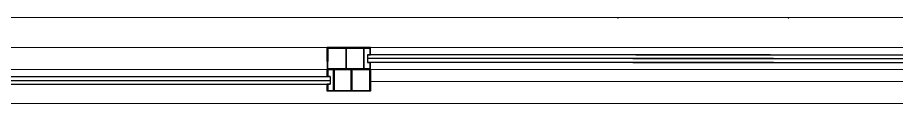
# Model space of a CAD drawing. Extents: x 233 to 569, y -241 to -74.
# Drawn here: x 287.448 to 289.73, y -166.916 to -166.692 of the extents above; entities that cross this region are included whole.
import ezdxf

# ---------------------------------------------------------------- set-up
doc = ezdxf.new("R2010")
doc.units = 0
doc.header["$MEASUREMENT"] = 0
doc.layers.add('2D N 0 PB ABER CORTE', color=1, linetype='CONTINUOUS')
doc.layers.add('2D N 0 PB ABER VISTA', color=1, linetype='CONTINUOUS', lineweight=9)

msp = doc.modelspace()

# ---------------------------------------------------------------- linework, layer by layer
at = {"layer": '2D N 0 PB ABER CORTE'}
for p, q in [((288.3648, -166.7704), (288.2521, -166.7704)), ((288.2521, -166.8069), (288.2521, -166.7704)), ((288.2537, -166.772), (288.2996, -166.772)), ((288.2537, -166.772), (288.2537, -166.8069)), ((288.3006, -166.773), (288.3006, -166.8247)), ((288.3021, -166.8247), (288.3021, -166.773)), ((288.3031, -166.772), (288.3453, -166.772)), ((288.3464, -166.773), (288.3464, -166.8247)), ((288.3479, -166.8247), (288.3479, -166.773)), ((288.3489, -166.772), (288.3622, -166.772)), ((288.3633, -166.773), (288.3633, -166.789)), ((288.3648, -166.789), (288.3648, -166.7704)), ((289.4029, -166.789), (288.3569, -166.789)), ((288.3569, -166.789), (288.3569, -166.8093)), ((288.3569, -166.789), (288.3648, -166.789)), ((289.0536, -166.7889), (290.09, -166.7889)), ((288.2521, -166.8069), (288.2521, -166.8273)), ((288.2537, -166.8257), (288.2537, -166.8069)), ((289.4108, -166.7991), (288.3569, -166.7991)), ((289.4108, -166.8093), (288.3569, -166.8093)), ((288.3569, -166.8093), (288.3648, -166.8093)), ((288.3633, -166.8093), (288.3633, -166.8247)), ((288.3648, -166.8273), (288.3648, -166.8093)), ((289.0457, -166.7991), (290.09, -166.7991)), ((289.0457, -166.8092), (290.09, -166.8092)), ((288.2521, -166.8456), (288.2521, -166.827)), ((288.2521, -166.827), (288.3648, -166.827)), ((288.2521, -166.8273), (288.3648, -166.8273)), ((288.2996, -166.8257), (288.2537, -166.8257)), ((288.2537, -166.8296), (288.2537, -166.8456)), ((288.268, -166.8286), (288.2547, -166.8286)), ((288.269, -166.8813), (288.269, -166.8296)), ((288.2706, -166.8296), (288.2706, -166.8813)), ((288.3138, -166.8286), (288.2716, -166.8286)), ((288.3453, -166.8257), (288.3031, -166.8257)), ((288.3148, -166.8813), (288.3148, -166.8296)), ((288.3163, -166.8296), (288.3163, -166.8813)), ((288.3633, -166.8286), (288.3174, -166.8286)), ((288.3622, -166.8257), (288.3489, -166.8257)), ((288.3633, -166.8823), (288.3633, -166.8286)), ((288.3648, -166.827), (288.3648, -166.8839)), ((286.6211, -166.8456), (288.26, -166.8456)), ((286.6211, -166.8557), (288.26, -166.8557)), ((286.6211, -166.8658), (288.26, -166.8658)), ((288.26, -166.8456), (288.2521, -166.8456)), ((288.26, -166.8658), (288.2521, -166.8658)), ((288.2521, -166.8839), (288.2521, -166.8658)), ((288.2537, -166.8658), (288.2537, -166.8813)), ((288.26, -166.8456), (288.26, -166.8658)), ((288.3633, -166.8456), (288.3648, -166.8456)), ((288.3633, -166.8557), (288.3648, -166.8557)), ((288.3633, -166.8658), (288.3648, -166.8658)), ((288.3648, -166.8839), (288.2521, -166.8839)), ((288.2547, -166.8823), (288.268, -166.8823)), ((288.2716, -166.8823), (288.3138, -166.8823)), ((288.3174, -166.8823), (288.3633, -166.8823))]:
    msp.add_line(p, q, dxfattribs=at)
for centre, start, end in [((288.2996, -166.773), 0, 90), ((288.3031, -166.773), 90, 180), ((288.3453, -166.773), 0, 90), ((288.3489, -166.773), 90, 180), ((288.3622, -166.773), 0, 90), ((288.2547, -166.8296), 90, 180), ((288.268, -166.8296), 0, 90), ((288.2716, -166.8296), 90, 180), ((288.2996, -166.8247), 270, 0), ((288.3031, -166.8247), 180, 270), ((288.3138, -166.8296), 0, 90), ((288.3174, -166.8296), 90, 180), ((288.3453, -166.8247), 270, 0), ((288.3489, -166.8247), 180, 270), ((288.3622, -166.8247), 270, 0), ((288.2547, -166.8813), 180, 270), ((288.268, -166.8813), 270, 0), ((288.2716, -166.8813), 180, 270), ((288.3138, -166.8813), 270, 0), ((288.3174, -166.8813), 180, 270)]:
    msp.add_arc(centre, 0.00102, start, end, dxfattribs=at)
at = {"layer": '2D N 0 PB ABER VISTA', "color": 251}
for p, q in [((292.5314, -166.6923), (286.5233, -166.6923)), ((286.503, -166.7702), (287.9785, -166.7702)), ((286.629, -166.7704), (289.5156, -166.7704)), ((292.428, -166.7704), (288.941, -166.7704)), ((286.503, -166.8273), (289.3279, -166.8273)), ((292.5539, -166.8272), (289.1286, -166.8272)), ((286.6211, -166.8557), (287.9407, -166.8557)), ((288.3648, -166.8584), (292.5539, -166.8584)), ((286.5256, -166.9156), (292.5314, -166.9156))]:
    msp.add_line(p, q, dxfattribs=at)
at = {"layer": '2D N 0 PB ABER VISTA', "color": 1}
for centre, start, end in [((289.0066, -166.6933), 209.5615, 89.2257), ((289.4499, -166.6933), 90.7743, 330.4385)]:
    msp.add_arc(centre, 0.00102, start, end, dxfattribs=at)

doc.saveas('drawing.dxf')
